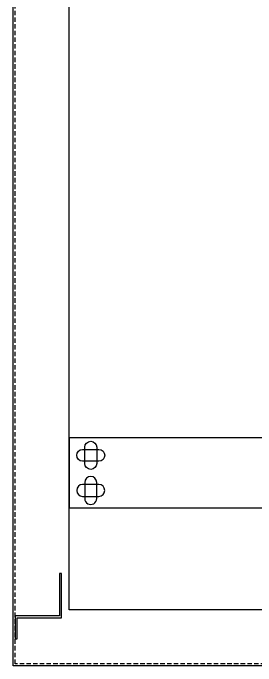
# Model space of a CAD drawing. Header units: millimetres. Extents: x 0 to 3953, y 0 to 2795.
# Drawn here: x 2084.5 to 2257.2, y 1320.5 to 1785.5 of the extents above; entities that cross this region are included whole.
import ezdxf

# ---------------------------------------------------------------- set-up
doc = ezdxf.new("R2010")
doc.units = ezdxf.units.MM
doc.linetypes.add('HIDDEN2', pattern=[4.7625, 3.175, -1.5875])
doc.layers.add('CNC', color=7, linetype='Continuous')

# ---------------------------------------------------------------- blocks, each defined once
blk = doc.blocks.new('ovan8.5x20')
at = {"layer": 'CNC', "color": 2, "lineweight": -3}
for p, q in [((5.75, 4.25), (-5.75, 4.25)), ((-5.75, -4.25), (5.75, -4.25))]:
    blk.add_line(p, q, dxfattribs=at)
for centre, start, end in [((-5.75, 0), 90, 270), ((5.75, 0), 270, 90)]:
    blk.add_arc(centre, 4.25, start, end, dxfattribs=at)

msp = doc.modelspace()

# ---------------------------------------------------------------- linework, layer by layer
msp.add_lwpolyline([(2084.45, 2520.54), (2884.45, 2520.54), (2884.45, 1320.54), (2084.45, 1320.54)], close=True)
at = {"linetype": 'HIDDEN2'}
msp.add_lwpolyline([(2085.95, 2519.04), (2882.95, 2519.04), (2882.95, 1322.04), (2085.95, 1322.04)], close=True, dxfattribs=at)
at = {"color": 4}
msp.add_lwpolyline([(2124.45, 2480.54), (2844.45, 2480.54), (2844.45, 1360.54), (2124.45, 1360.54)], close=True, dxfattribs=at)
at = {"color": 8}
msp.add_lwpolyline([(2124.45, 1433.04), (2844.45, 1433.04), (2844.45, 1483.04), (2124.45, 1483.04)], close=True, dxfattribs=at)
at = {"color": 33}
msp.add_lwpolyline([(2117.45, 1386.29), (2117.45, 1356.29), (2085.95, 1356.29), (2085.95, 1339.79), (2087.45, 1339.79), (2087.45, 1354.79), (2118.95, 1354.79), (2118.95, 1386.29)], close=True, dxfattribs=at)

# ---------------------------------------------------------------- block references
at = {"layer": 'CNC', "lineweight": -3, "xscale": -1}
for rotation in [270, 180]:
    msp.add_blockref('ovan8.5x20', (2139.7, 1470.54), dxfattribs=dict(at, rotation=rotation))
at = {"layer": 'CNC', "lineweight": -3, "rotation": 270}
msp.add_blockref('ovan8.5x20', (2139.7, 1445.54), dxfattribs=at)
at = {"layer": 'CNC', "lineweight": -3}
msp.add_blockref('ovan8.5x20', (2139.7, 1445.54), dxfattribs=at)

doc.saveas('drawing.dxf')
